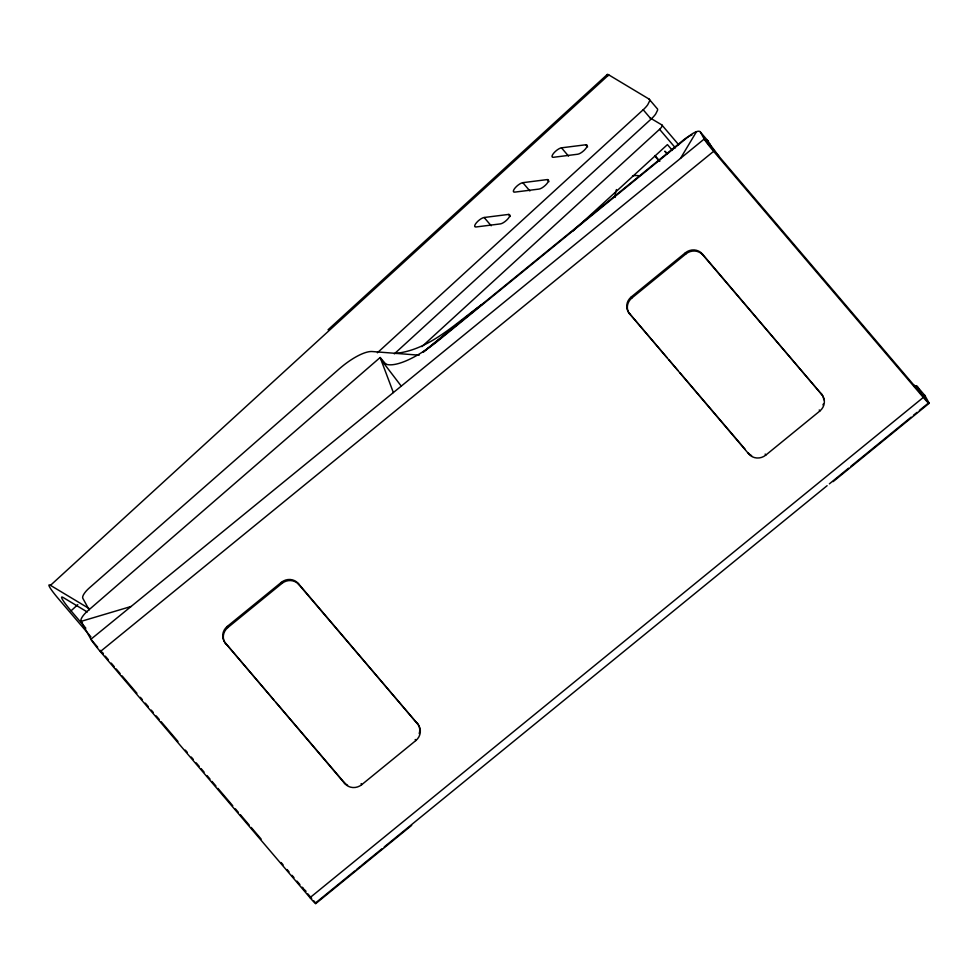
<?xml version="1.0" encoding="UTF-8"?>
<svg xmlns="http://www.w3.org/2000/svg" width="978" height="978" viewBox="0 0 978 978"><rect width="100%" height="100%" fill="white"/><g stroke="black" fill="none" stroke-linecap="round" stroke-linejoin="round"><path stroke-width="1.47" d="M680.505 158.363L696.507 131.663M328.058 329.782L607.204 74.548M90.93 636.874L58.374 598.67A24.401 2.494 47.6 0 1 50.477 585.345L608.756 74.878L649.025 99.047L656.959 108.362A11.76 3.79 -40.4 0 1 657.534 110.294L655.676 114.023A13.227 4.267 -40.4 0 1 651.116 119.072L394.317 353.877M85.832 628.182L71.039 610.822L77.788 604.649M377.374 352.801L643.194 109.756A13.227 4.267 -40.4 0 0 647.754 104.719L649.612 100.991A11.76 3.79 -40.4 0 0 649.037 99.047M421.897 346.64L659.575 129.316A5 1.614 -40.4 0 0 661.972 124.988L650.223 118.02M572.851 231.101L575.101 229.035M577.35 226.982L667.436 144.61L672.387 150.416M423.303 352.214L683.695 139.83A12.201 3.79 -40.4 0 1 691.911 135.05M100.331 651.568L713.622 151.333A12.201 0.77 50.8 0 1 704.209 139.035L700.346 131.993A12.201 3.936 -40.4 0 0 688.977 136.174L438.939 340.124A61.003 19.694 -40.4 0 1 382.092 361.016L380.161 357.508L87.714 610.883A12.201 3.936 -40.4 0 0 81.064 621.372L90.905 639.257A12.201 0.77 50.8 0 0 100.331 651.568L310.002 897.67A12.201 0.77 50.8 0 0 315.552 902.938L354.904 870.848M227.251 626.458L281.322 582.362A12.201 11.516 -28.8 0 1 298.241 583.45L417.74 724.087A12.201 11.516 -28.8 0 1 415.797 740.578L361.726 784.674A12.201 11.516 -28.8 0 1 344.806 783.574L225.307 642.937A12.201 11.516 -28.8 0 1 227.251 626.458L227.85 627.534A12.201 11.516 -28.8 0 0 225.894 644.013M631.299 296.909L685.358 252.813A12.201 11.516 -28.8 0 1 702.277 253.901L821.777 394.55A12.201 11.516 -28.8 0 1 819.833 411.029L765.762 455.125A12.201 11.516 -28.8 0 1 748.842 454.036L629.343 313.4A12.201 11.516 -28.8 0 1 631.299 296.909L631.886 297.984A12.201 11.516 -28.8 0 0 629.93 314.464M227.85 627.534L281.908 583.426A12.201 11.516 -28.8 0 1 298.828 584.526L417.74 724.087M631.886 297.984L685.945 253.889A12.201 11.516 -28.8 0 1 702.864 254.977L821.777 394.55M310.002 897.67L923.305 397.435A12.201 0.77 50.8 0 0 928.855 402.704L919.381 410.43M356.31 869.699L360.748 866.08M361.579 865.396L365.552 862.168M366.224 861.606L366.86 861.092M367.422 860.628L381.97 848.77M384.207 846.948L827.107 485.699M829.368 483.865L848.598 468.169M850.86 466.323L911.093 417.19M913.464 415.259L917.022 412.361M315.747 903.611L411.665 825.371M833.122 481.628L929.1 403.339M422.716 352.312L481.922 304.476C455.455 323.351 429.501 349.916 395.699 353.388M131.089 606.482L81.064 621.372L82.519 623.072M585.846 144.768A6.858 2.213 -40.4 0 1 585.382 149.047A6.858 2.213 -40.4 0 1 577.741 154.231L553.389 157.299A6.858 2.213 -40.4 0 1 553.841 153.008A6.858 2.213 -40.4 0 1 561.482 147.825L585.846 144.768L587.607 146.834M547.167 179.597A6.858 2.213 -40.4 0 1 546.714 183.888A6.858 2.213 -40.4 0 1 539.074 189.072L514.709 192.128A6.858 2.213 -40.4 0 1 515.174 187.849A6.858 2.213 -40.4 0 1 522.814 182.666L547.167 179.597L548.927 181.676M508.499 214.439A6.858 2.213 -40.4 0 1 508.034 218.717A6.858 2.213 -40.4 0 1 500.394 223.901L476.041 226.969A6.858 2.213 -40.4 0 1 476.494 222.678A6.858 2.213 -40.4 0 1 484.147 217.495L508.499 214.439L510.259 216.505M419.159 355.185L372.19 351.53A36.602 11.809 -40.4 0 0 339.195 368.926L89.304 587.961A12.201 3.936 -40.4 0 0 82.824 598.316L89.169 609.844M50.477 585.345L89.45 608.744M87.262 611.971L63.142 597.497A24.401 2.494 47.6 0 0 71.039 610.822M305.735 890.921L305.075 890.347M383.266 362.557L382.092 361.016L384.99 364.415M666.837 153.191L664.844 151.199L667.106 153.949M302.129 887.156L302.874 888M913.733 384.953L919.393 390.87L918.978 389.574M700.346 131.993L708.06 141.064L711.923 148.094M913.941 386.114A12.201 3.936 -40.4 0 1 917.266 386.616L924.992 395.674L928.855 402.704L704.209 139.035L90.905 639.257L97.666 647.191M713.622 151.333L923.305 397.435M661.91 125.037L678.708 144.756M643.194 109.756L651.116 119.072M659.575 129.316L675.382 147.874M654.967 155.539L659.857 161.272M655.015 156.248L658.964 160.881M561.482 147.825L568.536 156.101M522.814 182.666L529.868 190.942M629.343 313.4L666.996 357.593M668.976 359.916L677.901 370.381M679.881 372.704L745.285 449.464M484.147 217.495L491.188 225.771M385.955 364.305L380.161 357.508L393.364 392.569M225.307 642.937L273.864 699.93M275.845 702.253L344.219 782.51A12.201 11.516 -28.8 0 0 347.606 785.187M100.367 650.37L103.338 653.842M105.306 656.165L108.277 659.649M111.235 663.121L114.206 666.605M116.174 668.928L120.123 673.561M122.103 675.884L136.92 693.268M140.392 697.338L142.372 699.661M145.331 703.145L148.301 706.629M151.272 710.114L153.253 712.436M156.223 715.92L159.194 719.405M161.174 721.727L177.996 741.483M185.331 750.089L187.311 752.412M191.26 757.045L193.241 759.368M196.199 762.852L199.157 766.324M201.138 768.647L204.096 772.119M207.067 775.603L210.025 779.075M212.006 781.398L215.955 786.043M217.935 788.354L232.752 805.75M235.392 808.855L238.363 812.339M240.343 814.662L249.243 825.114M251.224 827.437L261.126 839.051M281.163 862.572L283.131 864.882M287.092 869.528L289.06 871.85M292.031 875.322L293.999 877.645M296.97 881.117L299.928 884.601M302.899 888.073L305.857 891.557M307.838 893.88L311.701 898.403M313.62 900.677L315.552 902.938M719.331 156.786L709.307 143.473L711.691 147.825M102.629 652.925L103.423 653.903M382.092 361.016L401.261 386.127M917.266 386.616L921.374 393.926M819.246 409.953L819.833 411.029M702.277 253.901L702.864 254.977M685.358 252.813L685.945 253.889M765.175 454.049L765.762 455.125M748.842 454.036L748.256 452.961A12.201 11.516 -28.8 0 0 751.642 455.638M415.21 739.502L415.797 740.578M298.241 583.45L298.828 584.526M281.322 582.362L281.908 583.426M361.139 783.598L361.726 784.674M344.219 782.51L344.806 783.574M821.19 393.474A12.201 11.516 -28.8 0 1 823.769 399.757M823.256 404.097A12.201 11.516 -28.8 0 1 822.95 404.929M417.154 723.023A12.201 11.516 -28.8 0 1 419.22 733.647M615.101 197.409A20.807 19.572 -59 0 1 616.482 189.549M632.521 175.857A20.807 19.572 -59 0 1 639.588 175.857M607.644 76.125A24.401 2.494 47.6 0 1 608.756 74.878M706.116 140.306A12.201 3.936 -40.4 0 1 708.06 141.064M914.014 386.444A12.201 3.936 -40.4 0 1 917.498 386.885M922.804 394.941A12.201 3.936 -40.4 0 1 924.992 395.674"/></g></svg>
